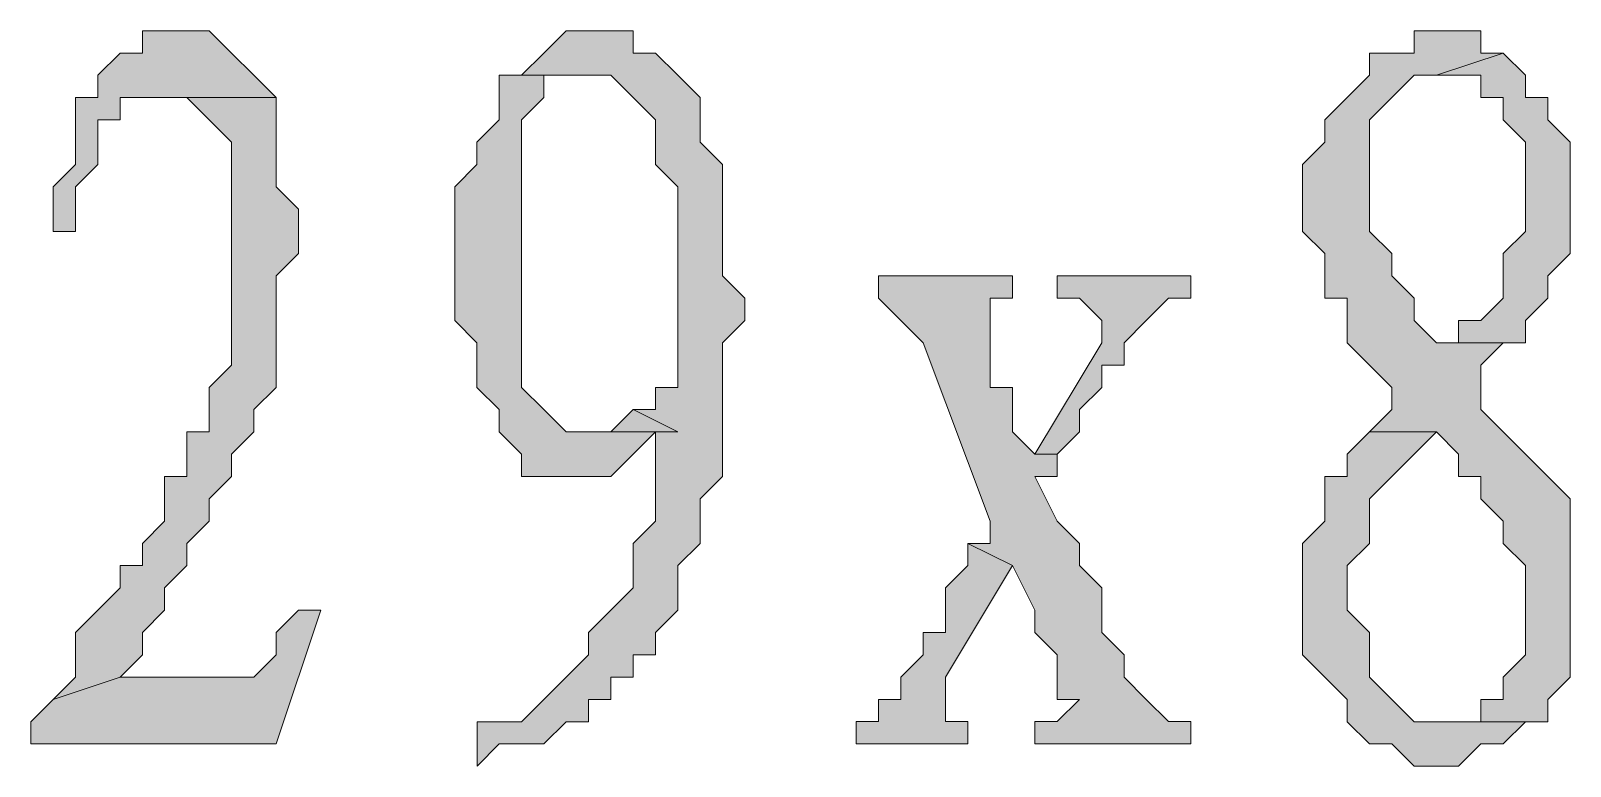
# Model space of a CAD drawing. Header units: millimetres. Extents: x 6 to 291, y 4 to 206.
# Drawn here: x 247.142 to 250.063, y 128.82 to 130.217 of the extents above; entities that cross this region are included whole.
import ezdxf

# ---------------------------------------------------------------- set-up
doc = ezdxf.new("R2010")
doc.units = ezdxf.units.MM
doc.layers.add('C00-00-00', color=7, linetype='Continuous')

msp = doc.modelspace()

# ---------------------------------------------------------------- hatches: boundary and pattern name
at = {"layer": 'C00-00-00'}
h = msp.add_hatch(color=256, dxfattribs=at)
h.dxf.hatch_style = 2
h.paths.add_polyline_path([(247.438337, 130.217334), (247.35367, 130.217334), (247.35367, 130.175001), (247.311337, 130.175001), (247.269003, 130.132668), (247.269003, 130.090334), (247.22667, 130.090334), (247.22667, 130.048001), (247.22667, 129.963334), (247.184337, 129.921001), (247.184337, 129.836334), (247.22667, 129.836334), (247.22667, 129.878668), (247.22667, 129.921001), (247.269003, 129.963334), (247.269003, 130.005668), (247.269003, 130.048001), (247.311337, 130.048001), (247.311337, 130.090334), (247.35367, 130.090334), (247.396003, 130.090334), (247.60767, 130.090334), (247.565337, 130.132668), (247.523003, 130.175001), (247.48067, 130.217334)])
h = msp.add_hatch(color=256, dxfattribs=at)
h.dxf.hatch_style = 2
h.paths.add_polyline_path([(248.200338, 130.217334), (248.158004, 130.217334), (248.115671, 130.175001), (248.073338, 130.132668), (248.200338, 130.132668), (248.242671, 130.132668), (248.285004, 130.090334), (248.327338, 130.048001), (248.327338, 130.005668), (248.327338, 129.963334), (248.369671, 129.921001), (248.369671, 129.794001), (248.369671, 129.751668), (248.369671, 129.709334), (248.369671, 129.582334), (248.369671, 129.540001), (248.327338, 129.540001), (248.327338, 129.497668), (248.285004, 129.497668), (248.369671, 129.455334), (248.327338, 129.455334), (248.327338, 129.370668), (248.327338, 129.328334), (248.327338, 129.286001), (248.285004, 129.243668), (248.285004, 129.201334), (248.285004, 129.159001), (248.242671, 129.116668), (248.200338, 129.074334), (248.200338, 129.032001), (248.158004, 128.989668), (248.115671, 128.947334), (248.073338, 128.905001), (248.031004, 128.905001), (247.988671, 128.905001), (247.988671, 128.862668), (247.988671, 128.820334), (248.031004, 128.862668), (248.073338, 128.862668), (248.115671, 128.862668), (248.158004, 128.905001), (248.200338, 128.905001), (248.200338, 128.947334), (248.242671, 128.947334), (248.242671, 128.989668), (248.285004, 128.989668), (248.285004, 129.032001), (248.327338, 129.032001), (248.327338, 129.074334), (248.369671, 129.116668), (248.369671, 129.159001), (248.369671, 129.201334), (248.412004, 129.243668), (248.412004, 129.328334), (248.454338, 129.370668), (248.454338, 129.413001), (248.454338, 129.455334), (248.454338, 129.624668), (248.496671, 129.667001), (248.496671, 129.709334), (248.454338, 129.751668), (248.454338, 129.921001), (248.454338, 129.963334), (248.412004, 130.005668), (248.412004, 130.048001), (248.412004, 130.090334), (248.369671, 130.132668), (248.327338, 130.175001), (248.285004, 130.175001), (248.285004, 130.217334)])
h = msp.add_hatch(color=256, dxfattribs=at)
h.dxf.hatch_style = 2
h.paths.add_polyline_path([(249.808993, 130.217334), (249.76666, 130.217334), (249.76666, 130.175001), (249.724326, 130.175001), (249.681993, 130.175001), (249.681993, 130.132668), (249.63966, 130.090334), (249.597326, 130.048001), (249.597326, 130.005668), (249.554993, 129.963334), (249.554993, 129.836334), (249.597326, 129.794001), (249.597326, 129.751668), (249.597326, 129.709334), (249.63966, 129.709334), (249.63966, 129.667001), (249.63966, 129.624668), (249.681993, 129.582334), (249.724326, 129.540001), (249.724326, 129.497668), (249.681993, 129.455334), (249.808993, 129.455334), (249.851326, 129.413001), (249.851326, 129.370668), (249.89366, 129.370668), (249.89366, 129.328334), (249.935993, 129.286001), (249.935993, 129.243668), (249.978326, 129.201334), (249.978326, 129.116668), (249.978326, 129.074334), (249.978326, 129.032001), (249.935993, 128.989668), (249.935993, 128.947334), (249.89366, 128.947334), (249.89366, 128.905001), (249.808993, 128.905001), (249.978326, 128.905001), (250.02066, 128.905001), (250.02066, 128.947334), (250.062993, 128.989668), (250.062993, 129.032001), (250.062993, 129.074334), (250.062993, 129.243668), (250.062993, 129.286001), (250.062993, 129.328334), (250.02066, 129.370668), (249.978326, 129.413001), (249.935993, 129.455334), (249.89366, 129.497668), (249.89366, 129.540001), (249.89366, 129.582334), (249.935993, 129.624668), (249.851326, 129.624668), (249.808993, 129.624668), (249.76666, 129.667001), (249.76666, 129.709334), (249.724326, 129.751668), (249.724326, 129.794001), (249.681993, 129.836334), (249.681993, 129.878668), (249.681993, 130.005668), (249.681993, 130.048001), (249.724326, 130.090334), (249.76666, 130.132668), (249.808993, 130.132668), (249.935993, 130.175001), (249.89366, 130.175001), (249.89366, 130.217334)])
h = msp.add_hatch(color=256, dxfattribs=at)
h.dxf.hatch_style = 2
h.paths.add_polyline_path([(249.936004, 130.175), (249.809004, 130.132666), (249.851337, 130.132666), (249.893671, 130.132666), (249.893671, 130.090333), (249.936004, 130.090333), (249.936004, 130.048), (249.978337, 130.005666), (249.978337, 129.836333), (249.936004, 129.794), (249.936004, 129.751666), (249.936004, 129.709333), (249.893671, 129.667), (249.851337, 129.667), (249.851337, 129.624666), (249.936004, 129.624666), (249.978337, 129.624666), (249.978337, 129.667), (250.020671, 129.709333), (250.020671, 129.751666), (250.063004, 129.794), (250.063004, 130.005666), (250.020671, 130.048), (250.020671, 130.090333), (249.978337, 130.090333), (249.978337, 130.132666)])
h = msp.add_hatch(color=256, dxfattribs=at)
h.dxf.hatch_style = 2
h.paths.add_polyline_path([(248.073327, 130.132666), (248.030994, 130.132666), (248.030994, 130.090332), (248.030994, 130.047999), (247.98866, 130.005666), (247.98866, 129.963332), (247.946327, 129.920999), (247.946327, 129.666999), (247.98866, 129.624666), (247.98866, 129.539999), (248.030994, 129.497666), (248.030994, 129.455332), (248.073327, 129.412999), (248.073327, 129.370666), (248.11566, 129.370666), (248.157994, 129.370666), (248.200327, 129.370666), (248.24266, 129.370666), (248.284994, 129.412999), (248.327327, 129.455332), (248.200327, 129.455332), (248.157994, 129.455332), (248.11566, 129.497666), (248.073327, 129.539999), (248.073327, 129.582332), (248.073327, 129.624666), (248.073327, 129.963332), (248.073327, 130.005666), (248.073327, 130.047999), (248.11566, 130.090332), (248.11566, 130.132666), (248.157994, 130.132666), (248.200327, 130.132666)])
h = msp.add_hatch(color=256, dxfattribs=at)
h.dxf.hatch_style = 2
h.paths.add_polyline_path([(247.607674, 130.090339), (247.396007, 130.090339), (247.43834, 130.090339), (247.480674, 130.048006), (247.523007, 130.005673), (247.523007, 129.963339), (247.523007, 129.667006), (247.523007, 129.624673), (247.523007, 129.582339), (247.480674, 129.540006), (247.480674, 129.497673), (247.480674, 129.455339), (247.43834, 129.455339), (247.43834, 129.413006), (247.43834, 129.370673), (247.396007, 129.370673), (247.396007, 129.328339), (247.396007, 129.286006), (247.353674, 129.243673), (247.353674, 129.201339), (247.31134, 129.201339), (247.31134, 129.159006), (247.269007, 129.116673), (247.226674, 129.074339), (247.226674, 128.989673), (247.18434, 128.947339), (247.31134, 128.989673), (247.353674, 129.032006), (247.353674, 129.074339), (247.396007, 129.116673), (247.396007, 129.159006), (247.43834, 129.201339), (247.43834, 129.243673), (247.480674, 129.286006), (247.480674, 129.328339), (247.523007, 129.370673), (247.523007, 129.413006), (247.56534, 129.455339), (247.56534, 129.497673), (247.607674, 129.540006), (247.607674, 129.582339), (247.607674, 129.624673), (247.607674, 129.667006), (247.607674, 129.751673), (247.650007, 129.794006), (247.650007, 129.878673), (247.607674, 129.921006), (247.607674, 130.005673), (247.607674, 130.048006)])
h = msp.add_hatch(color=256, dxfattribs=at)
h.dxf.hatch_style = 2
h.paths.add_polyline_path([(249.004665, 129.751673), (248.750665, 129.751673), (248.750665, 129.70934), (248.792999, 129.667006), (248.835332, 129.624673), (248.962332, 129.286006), (248.962332, 129.243673), (248.919999, 129.243673), (249.004665, 129.20134), (249.046999, 129.116673), (249.046999, 129.07434), (249.089332, 129.032006), (249.089332, 128.989673), (249.089332, 128.94734), (249.131665, 128.94734), (249.089332, 128.905006), (249.046999, 128.905006), (249.046999, 128.862673), (249.343332, 128.862673), (249.343332, 128.905006), (249.300999, 128.905006), (249.258665, 128.94734), (249.216332, 128.989673), (249.216332, 129.032006), (249.173999, 129.07434), (249.173999, 129.116673), (249.173999, 129.159006), (249.131665, 129.20134), (249.131665, 129.243673), (249.089332, 129.286006), (249.046999, 129.370673), (249.089332, 129.370673), (249.089332, 129.413006), (249.046999, 129.413006), (249.004665, 129.45534), (249.004665, 129.497673), (249.004665, 129.540006), (248.962332, 129.540006), (248.962332, 129.58234), (248.962332, 129.624673), (248.962332, 129.667006), (248.962332, 129.70934), (249.004665, 129.70934)])
h = msp.add_hatch(color=256, dxfattribs=at)
h.dxf.hatch_style = 2
h.paths.add_polyline_path([(249.34334, 129.751673), (249.08934, 129.751673), (249.08934, 129.70934), (249.131673, 129.70934), (249.174006, 129.667006), (249.174006, 129.624673), (249.047006, 129.413006), (249.08934, 129.413006), (249.131673, 129.45534), (249.131673, 129.497673), (249.174006, 129.540006), (249.174006, 129.58234), (249.21634, 129.58234), (249.21634, 129.624673), (249.258673, 129.667006), (249.301006, 129.70934), (249.34334, 129.70934)])
h = msp.add_hatch(color=256, dxfattribs=at)
h.dxf.hatch_style = 2
h.paths.add_polyline_path([(248.285006, 129.497667), (248.242664, 129.455333), (248.200338, 129.455333), (248.327333, 129.455333), (248.369659, 129.455333)])
h = msp.add_hatch(color=256, dxfattribs=at)
h.dxf.hatch_style = 2
h.paths.add_polyline_path([(249.681998, 129.455333), (249.639665, 129.413), (249.639665, 129.370666), (249.597331, 129.370666), (249.597331, 129.328333), (249.597331, 129.286), (249.554998, 129.243666), (249.554998, 129.032), (249.597331, 128.989666), (249.639665, 128.947333), (249.639665, 128.905), (249.681998, 128.862666), (249.724331, 128.862666), (249.766665, 128.820333), (249.808998, 128.820333), (249.851331, 128.820333), (249.893665, 128.862666), (249.935998, 128.862666), (249.978331, 128.905), (249.808998, 128.905), (249.766665, 128.905), (249.724331, 128.947333), (249.681998, 128.989666), (249.681998, 129.032), (249.681998, 129.074333), (249.639665, 129.116666), (249.639665, 129.201333), (249.681998, 129.243666), (249.681998, 129.286), (249.681998, 129.328333), (249.724331, 129.370666), (249.766665, 129.413), (249.808998, 129.455333)])
h = msp.add_hatch(color=256, dxfattribs=at)
h.dxf.hatch_style = 2
h.paths.add_polyline_path([(248.919997, 129.243669), (248.919997, 129.201336), (248.877663, 129.159003), (248.877663, 129.116669), (248.877663, 129.074336), (248.83533, 129.074336), (248.83533, 129.032003), (248.792997, 128.989669), (248.792997, 128.947336), (248.750663, 128.947336), (248.750663, 128.905003), (248.70833, 128.905003), (248.70833, 128.862669), (248.919997, 128.862669), (248.919997, 128.905003), (248.877663, 128.905003), (248.877663, 128.947336), (248.877663, 128.989669), (249.004663, 129.201336)])
h = msp.add_hatch(color=256, dxfattribs=at)
h.dxf.hatch_style = 2
h.paths.add_polyline_path([(247.692326, 129.116666), (247.649993, 129.116666), (247.60766, 129.074333), (247.60766, 129.032), (247.565326, 128.989666), (247.311326, 128.989666), (247.184326, 128.947333), (247.141993, 128.905), (247.141993, 128.862666), (247.60766, 128.862666)])

# ---------------------------------------------------------------- linework, layer by layer
at = {"layer": 'C00-00-00', "lineweight": 13}
for points in [[(247.438337, 130.217334), (247.35367, 130.217334), (247.35367, 130.175001), (247.311337, 130.175001), (247.269003, 130.132668), (247.269003, 130.090334), (247.22667, 130.090334), (247.22667, 130.048001), (247.22667, 129.963334), (247.184337, 129.921001), (247.184337, 129.836334), (247.22667, 129.836334), (247.22667, 129.878668), (247.22667, 129.921001), (247.269003, 129.963334), (247.269003, 130.005668), (247.269003, 130.048001), (247.311337, 130.048001), (247.311337, 130.090334), (247.35367, 130.090334), (247.396003, 130.090334), (247.60767, 130.090334), (247.565337, 130.132668), (247.523003, 130.175001), (247.48067, 130.217334)], [(248.200338, 130.217334), (248.158004, 130.217334), (248.115671, 130.175001), (248.073338, 130.132668), (248.200338, 130.132668), (248.242671, 130.132668), (248.285004, 130.090334), (248.327338, 130.048001), (248.327338, 130.005668), (248.327338, 129.963334), (248.369671, 129.921001), (248.369671, 129.794001), (248.369671, 129.751668), (248.369671, 129.709334), (248.369671, 129.582334), (248.369671, 129.540001), (248.327338, 129.540001), (248.327338, 129.497668), (248.285004, 129.497668), (248.369671, 129.455334), (248.327338, 129.455334), (248.327338, 129.370668), (248.327338, 129.328334), (248.327338, 129.286001), (248.285004, 129.243668), (248.285004, 129.201334), (248.285004, 129.159001), (248.242671, 129.116668), (248.200338, 129.074334), (248.200338, 129.032001), (248.158004, 128.989668), (248.115671, 128.947334), (248.073338, 128.905001), (248.031004, 128.905001), (247.988671, 128.905001), (247.988671, 128.862668), (247.988671, 128.820334), (248.031004, 128.862668), (248.073338, 128.862668), (248.115671, 128.862668), (248.158004, 128.905001), (248.200338, 128.905001), (248.200338, 128.947334), (248.242671, 128.947334), (248.242671, 128.989668), (248.285004, 128.989668), (248.285004, 129.032001), (248.327338, 129.032001), (248.327338, 129.074334), (248.369671, 129.116668), (248.369671, 129.159001), (248.369671, 129.201334), (248.412004, 129.243668), (248.412004, 129.328334), (248.454338, 129.370668), (248.454338, 129.413001), (248.454338, 129.455334), (248.454338, 129.624668), (248.496671, 129.667001), (248.496671, 129.709334), (248.454338, 129.751668), (248.454338, 129.921001), (248.454338, 129.963334), (248.412004, 130.005668), (248.412004, 130.048001), (248.412004, 130.090334), (248.369671, 130.132668), (248.327338, 130.175001), (248.285004, 130.175001), (248.285004, 130.217334)], [(249.808993, 130.217334), (249.76666, 130.217334), (249.76666, 130.175001), (249.724326, 130.175001), (249.681993, 130.175001), (249.681993, 130.132668), (249.63966, 130.090334), (249.597326, 130.048001), (249.597326, 130.005668), (249.554993, 129.963334), (249.554993, 129.836334), (249.597326, 129.794001), (249.597326, 129.751668), (249.597326, 129.709334), (249.63966, 129.709334), (249.63966, 129.667001), (249.63966, 129.624668), (249.681993, 129.582334), (249.724326, 129.540001), (249.724326, 129.497668), (249.681993, 129.455334), (249.808993, 129.455334), (249.851326, 129.413001), (249.851326, 129.370668), (249.89366, 129.370668), (249.89366, 129.328334), (249.935993, 129.286001), (249.935993, 129.243668), (249.978326, 129.201334), (249.978326, 129.116668), (249.978326, 129.074334), (249.978326, 129.032001), (249.935993, 128.989668), (249.935993, 128.947334), (249.89366, 128.947334), (249.89366, 128.905001), (249.808993, 128.905001), (249.978326, 128.905001), (250.02066, 128.905001), (250.02066, 128.947334), (250.062993, 128.989668), (250.062993, 129.032001), (250.062993, 129.074334), (250.062993, 129.243668), (250.062993, 129.286001), (250.062993, 129.328334), (250.02066, 129.370668), (249.978326, 129.413001), (249.935993, 129.455334), (249.89366, 129.497668), (249.89366, 129.540001), (249.89366, 129.582334), (249.935993, 129.624668), (249.851326, 129.624668), (249.808993, 129.624668), (249.76666, 129.667001), (249.76666, 129.709334), (249.724326, 129.751668), (249.724326, 129.794001), (249.681993, 129.836334), (249.681993, 129.878668), (249.681993, 130.005668), (249.681993, 130.048001), (249.724326, 130.090334), (249.76666, 130.132668), (249.808993, 130.132668), (249.935993, 130.175001), (249.89366, 130.175001), (249.89366, 130.217334)], [(249.936004, 130.175), (249.809004, 130.132666), (249.851337, 130.132666), (249.893671, 130.132666), (249.893671, 130.090333), (249.936004, 130.090333), (249.936004, 130.048), (249.978337, 130.005666), (249.978337, 129.836333), (249.936004, 129.794), (249.936004, 129.751666), (249.936004, 129.709333), (249.893671, 129.667), (249.851337, 129.667), (249.851337, 129.624666), (249.936004, 129.624666), (249.978337, 129.624666), (249.978337, 129.667), (250.020671, 129.709333), (250.020671, 129.751666), (250.063004, 129.794), (250.063004, 130.005666), (250.020671, 130.048), (250.020671, 130.090333), (249.978337, 130.090333), (249.978337, 130.132666)], [(248.073327, 130.132666), (248.030994, 130.132666), (248.030994, 130.090332), (248.030994, 130.047999), (247.98866, 130.005666), (247.98866, 129.963332), (247.946327, 129.920999), (247.946327, 129.666999), (247.98866, 129.624666), (247.98866, 129.539999), (248.030994, 129.497666), (248.030994, 129.455332), (248.073327, 129.412999), (248.073327, 129.370666), (248.11566, 129.370666), (248.157994, 129.370666), (248.200327, 129.370666), (248.24266, 129.370666), (248.284994, 129.412999), (248.327327, 129.455332), (248.200327, 129.455332), (248.157994, 129.455332), (248.11566, 129.497666), (248.073327, 129.539999), (248.073327, 129.582332), (248.073327, 129.624666), (248.073327, 129.963332), (248.073327, 130.005666), (248.073327, 130.047999), (248.11566, 130.090332), (248.11566, 130.132666), (248.157994, 130.132666), (248.200327, 130.132666)], [(247.607674, 130.090339), (247.396007, 130.090339), (247.43834, 130.090339), (247.480674, 130.048006), (247.523007, 130.005673), (247.523007, 129.963339), (247.523007, 129.667006), (247.523007, 129.624673), (247.523007, 129.582339), (247.480674, 129.540006), (247.480674, 129.497673), (247.480674, 129.455339), (247.43834, 129.455339), (247.43834, 129.413006), (247.43834, 129.370673), (247.396007, 129.370673), (247.396007, 129.328339), (247.396007, 129.286006), (247.353674, 129.243673), (247.353674, 129.201339), (247.31134, 129.201339), (247.31134, 129.159006), (247.269007, 129.116673), (247.226674, 129.074339), (247.226674, 128.989673), (247.18434, 128.947339), (247.31134, 128.989673), (247.353674, 129.032006), (247.353674, 129.074339), (247.396007, 129.116673), (247.396007, 129.159006), (247.43834, 129.201339), (247.43834, 129.243673), (247.480674, 129.286006), (247.480674, 129.328339), (247.523007, 129.370673), (247.523007, 129.413006), (247.56534, 129.455339), (247.56534, 129.497673), (247.607674, 129.540006), (247.607674, 129.582339), (247.607674, 129.624673), (247.607674, 129.667006), (247.607674, 129.751673), (247.650007, 129.794006), (247.650007, 129.878673), (247.607674, 129.921006), (247.607674, 130.005673), (247.607674, 130.048006)], [(249.004665, 129.751673), (248.750665, 129.751673), (248.750665, 129.70934), (248.792999, 129.667006), (248.835332, 129.624673), (248.962332, 129.286006), (248.962332, 129.243673), (248.919999, 129.243673), (249.004665, 129.20134), (249.046999, 129.116673), (249.046999, 129.07434), (249.089332, 129.032006), (249.089332, 128.989673), (249.089332, 128.94734), (249.131665, 128.94734), (249.089332, 128.905006), (249.046999, 128.905006), (249.046999, 128.862673), (249.343332, 128.862673), (249.343332, 128.905006), (249.300999, 128.905006), (249.258665, 128.94734), (249.216332, 128.989673), (249.216332, 129.032006), (249.173999, 129.07434), (249.173999, 129.116673), (249.173999, 129.159006), (249.131665, 129.20134), (249.131665, 129.243673), (249.089332, 129.286006), (249.046999, 129.370673), (249.089332, 129.370673), (249.089332, 129.413006), (249.046999, 129.413006), (249.004665, 129.45534), (249.004665, 129.497673), (249.004665, 129.540006), (248.962332, 129.540006), (248.962332, 129.58234), (248.962332, 129.624673), (248.962332, 129.667006), (248.962332, 129.70934), (249.004665, 129.70934)], [(249.34334, 129.751673), (249.08934, 129.751673), (249.08934, 129.70934), (249.131673, 129.70934), (249.174006, 129.667006), (249.174006, 129.624673), (249.047006, 129.413006), (249.08934, 129.413006), (249.131673, 129.45534), (249.131673, 129.497673), (249.174006, 129.540006), (249.174006, 129.58234), (249.21634, 129.58234), (249.21634, 129.624673), (249.258673, 129.667006), (249.301006, 129.70934), (249.34334, 129.70934)], [(248.285006, 129.497667), (248.242664, 129.455333), (248.200338, 129.455333), (248.327333, 129.455333), (248.369659, 129.455333)], [(249.681998, 129.455333), (249.639665, 129.413), (249.639665, 129.370666), (249.597331, 129.370666), (249.597331, 129.328333), (249.597331, 129.286), (249.554998, 129.243666), (249.554998, 129.032), (249.597331, 128.989666), (249.639665, 128.947333), (249.639665, 128.905), (249.681998, 128.862666), (249.724331, 128.862666), (249.766665, 128.820333), (249.808998, 128.820333), (249.851331, 128.820333), (249.893665, 128.862666), (249.935998, 128.862666), (249.978331, 128.905), (249.808998, 128.905), (249.766665, 128.905), (249.724331, 128.947333), (249.681998, 128.989666), (249.681998, 129.032), (249.681998, 129.074333), (249.639665, 129.116666), (249.639665, 129.201333), (249.681998, 129.243666), (249.681998, 129.286), (249.681998, 129.328333), (249.724331, 129.370666), (249.766665, 129.413), (249.808998, 129.455333)], [(248.919997, 129.243669), (248.919997, 129.201336), (248.877663, 129.159003), (248.877663, 129.116669), (248.877663, 129.074336), (248.83533, 129.074336), (248.83533, 129.032003), (248.792997, 128.989669), (248.792997, 128.947336), (248.750663, 128.947336), (248.750663, 128.905003), (248.70833, 128.905003), (248.70833, 128.862669), (248.919997, 128.862669), (248.919997, 128.905003), (248.877663, 128.905003), (248.877663, 128.947336), (248.877663, 128.989669), (249.004663, 129.201336)], [(247.692326, 129.116666), (247.649993, 129.116666), (247.60766, 129.074333), (247.60766, 129.032), (247.565326, 128.989666), (247.311326, 128.989666), (247.184326, 128.947333), (247.141993, 128.905), (247.141993, 128.862666), (247.60766, 128.862666)]]:
    msp.add_lwpolyline(points, close=True, dxfattribs=at)

doc.saveas('drawing.dxf')
